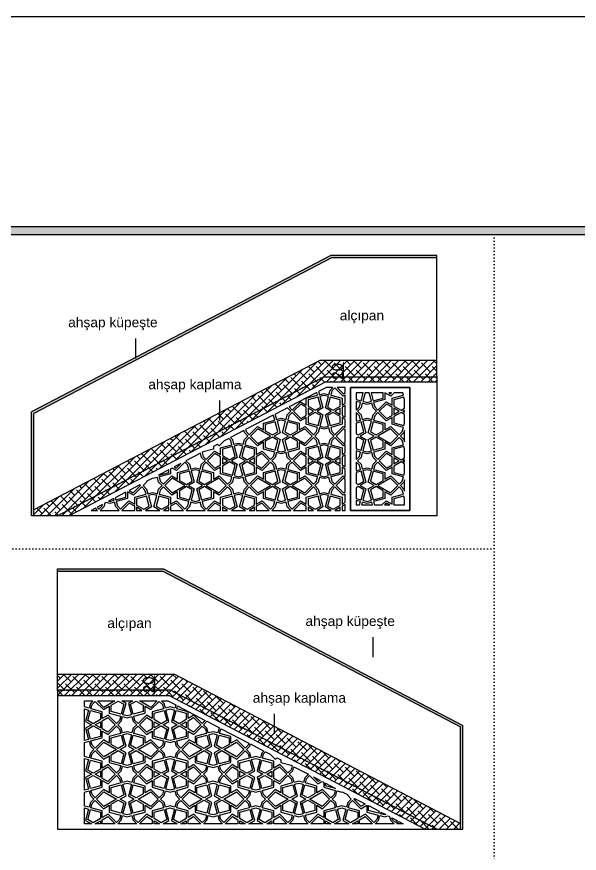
# Model space of a CAD drawing. Header units: metres. Extents: x 7064 to 15770, y 8440 to 11994.
# Drawn here: x 9496 to 10018, y 11218 to 11994 of the extents above; entities that cross this region are included whole.
import ezdxf

# ---------------------------------------------------------------- set-up
doc = ezdxf.new("R2010")
doc.units = ezdxf.units.M
doc.linetypes.add('ACAD_ISO07', pattern=[3, 0, -3])
doc.layers.add('AKM-DUVARLAR', color=6, linetype='Continuous', lineweight=60)
doc.layers.add('mahal liste', color=7, linetype='Continuous', lineweight=25, true_color=0xfa2e43)
doc.styles.get("Standard").update_dxf_attribs({"font": 'arial.ttf'})
doc.dimstyles.new('ISO-25', dxfattribs={"dimtxt": 10, "dimasz": 2.5, "dimexe": 5, "dimexo": 10, "dimtad": 1, "dimtxsty": 'Standard', "dimcen": 2.5, "dimadec": 0, "dimazin": 0, "dimtfac": 1, "dimtmove": 0, "dimatfit": 3, "dimfxl": 1, "dimarcsym": 0})

# ---------------------------------------------------------------- blocks, each defined once
blk = doc.blocks.new('67')
at = {"color": 252, "true_color": 0x939598}
for points in [[(14390, 11168.5), (14495, 11168.5), (14495, 11039.5), (14143, 11039.5)], [(14398.41, 11158.5), (14392.45, 11158.5), (14385.25, 11154.73), (14386.05, 11151.72), (14390.46, 11152.91), (14394.86, 11151.72), (14396.04, 11156.13)], [(14410, 11151.45), (14408.21, 11150.42), (14400.48, 11158.14), (14397.59, 11155.24), (14396.52, 11151.28), (14407.07, 11148.45), (14407.07, 11142.19), (14410, 11143.88)], [(14410, 11158.5), (14402.56, 11158.5), (14408.49, 11152.57), (14410, 11153.44)], [(14415, 11158.5), (14415, 11044.5), (14470, 11044.5), (14470, 11158.5)], [(14415, 11158.5), (14470, 11158.5), (14470, 11044.5), (14415, 11044.5)], [(14384.39, 11151.28), (14383.68, 11153.92), (14357.86, 11140.43), (14360.7, 11137.6), (14368.42, 11145.32), (14373.84, 11142.19), (14373.84, 11148.45)], [(14384.84, 11149.62), (14375.56, 11147.13), (14375.56, 11141.2), (14382.18, 11137.38), (14387.32, 11140.35)], [(14394.42, 11150.06), (14390.46, 11151.12), (14386.5, 11150.06), (14389.32, 11139.52), (14383.9, 11136.38), (14389.32, 11133.25), (14386.5, 11122.7), (14390.46, 11121.64), (14394.42, 11122.7), (14391.59, 11133.25), (14397.02, 11136.38), (14391.59, 11139.52)], [(14405.35, 11147.13), (14396.08, 11149.62), (14393.59, 11140.35), (14398.74, 11137.38), (14405.35, 11141.2)], [(14426.6, 11153.5), (14420, 11153.5), (14420, 11147.36), (14424.62, 11146.12)], [(14432.11, 11153.5), (14428.38, 11153.5), (14426.29, 11145.68), (14430.25, 11144.61), (14434.21, 11145.68)], [(14445.14, 11153.5), (14433.89, 11153.5), (14435.87, 11146.12), (14445.14, 11148.61)], [(14455.36, 11153.5), (14452.29, 11150.42), (14446.86, 11153.55), (14446.86, 11147.29), (14436.31, 11144.46), (14437.37, 11140.5), (14440.27, 11137.6), (14447.99, 11145.32), (14453.42, 11142.19), (14453.42, 11148.45), (14463.97, 11151.28), (14463.37, 11153.5)], [(14452.93, 11153.5), (14450.39, 11153.5), (14452, 11152.57)], [(14455.14, 11147.13), (14455.14, 11141.2), (14461.75, 11137.38), (14465, 11139.25), (14465, 11147.42), (14464.41, 11149.62)], [(14359.48, 11136.38), (14356.27, 11139.6), (14344.69, 11133.55), (14345.08, 11133.16), (14346.26, 11128.75), (14350.67, 11129.93), (14355.08, 11128.75), (14356.26, 11133.16)], [(14373.84, 11140.2), (14368.7, 11143.17), (14361.91, 11136.38), (14368.7, 11129.6), (14373.84, 11132.57)], [(14410, 11141.89), (14407.07, 11140.2), (14407.07, 11132.57), (14410, 11130.87)], [(14424.18, 11144.46), (14420, 11145.58), (14420, 11137.82), (14420.22, 11137.6), (14423.12, 11140.5)], [(14434.65, 11144.01), (14430.25, 11142.83), (14425.84, 11144.01), (14424.66, 11139.61), (14421.43, 11136.38), (14424.66, 11133.16), (14425.84, 11128.75), (14430.25, 11129.93), (14434.65, 11128.75), (14435.83, 11133.16), (14439.06, 11136.38), (14435.83, 11139.61)], [(14448.28, 11143.17), (14441.49, 11136.38), (14448.28, 11129.6), (14453.42, 11132.57), (14453.42, 11140.2)], [(14343.54, 11132.27), (14343.09, 11132.72), (14317.52, 11119.36), (14318.01, 11117.53), (14320.91, 11114.63), (14328.63, 11122.35), (14334.06, 11119.22), (14334.06, 11125.48), (14344.6, 11128.31)], [(14384.39, 11121.49), (14373.84, 11124.31), (14373.84, 11130.58), (14368.42, 11127.45), (14360.7, 11135.17), (14357.8, 11132.27), (14356.74, 11128.31), (14367.28, 11125.48), (14367.28, 11119.22), (14372.71, 11122.35), (14380.43, 11114.63), (14383.33, 11117.53)], [(14380.46, 11136.38), (14375.56, 11139.21), (14375.56, 11133.56)], [(14387.32, 11132.42), (14382.18, 11135.39), (14375.56, 11131.57), (14375.56, 11125.63), (14384.84, 11123.15)], [(14405.35, 11131.57), (14398.74, 11135.39), (14393.59, 11132.42), (14396.08, 11123.15), (14405.35, 11125.63)], [(14405.35, 11139.21), (14400.46, 11136.38), (14405.35, 11133.56)], [(14423.12, 11132.27), (14420.22, 11135.17), (14420, 11134.95), (14420, 11127.19), (14424.18, 11128.31)], [(14453.42, 11130.58), (14447.99, 11127.45), (14440.27, 11135.17), (14437.37, 11132.27), (14436.31, 11128.31), (14446.86, 11125.48), (14446.86, 11119.22), (14452.29, 11122.35), (14460.01, 11114.63), (14462.91, 11117.53), (14463.97, 11121.49), (14453.42, 11124.31)], [(14455.14, 11139.21), (14455.14, 11133.56), (14460.03, 11136.38)], [(14461.75, 11135.39), (14455.14, 11131.57), (14455.14, 11125.63), (14464.41, 11123.15), (14465, 11125.34), (14465, 11133.52)], [(14465, 11137.27), (14463.47, 11136.38), (14465, 11135.5)], [(14345.05, 11126.65), (14335.78, 11124.16), (14335.78, 11118.22), (14342.39, 11114.41), (14347.53, 11117.37)], [(14354.63, 11127.09), (14350.67, 11128.15), (14346.71, 11127.09), (14349.54, 11116.54), (14344.11, 11113.41), (14349.54, 11110.28), (14346.71, 11099.73), (14350.67, 11098.67), (14354.63, 11099.73), (14351.8, 11110.28), (14357.23, 11113.41), (14351.8, 11116.54)], [(14365.56, 11124.16), (14356.29, 11126.65), (14353.81, 11117.37), (14358.95, 11114.41), (14365.56, 11118.22)], [(14410, 11128.89), (14407.07, 11130.58), (14407.07, 11124.31), (14396.52, 11121.49), (14397.59, 11117.53), (14400.48, 11114.63), (14408.21, 11122.35), (14410, 11121.31)], [(14424.62, 11126.65), (14420, 11125.41), (14420, 11115.54), (14421.97, 11114.41), (14427.11, 11117.37)], [(14434.21, 11127.09), (14430.25, 11128.15), (14426.29, 11127.09), (14429.11, 11116.54), (14423.69, 11113.41), (14429.11, 11110.28), (14426.29, 11099.73), (14430.25, 11098.67), (14434.21, 11099.73), (14431.38, 11110.28), (14436.81, 11113.41), (14431.38, 11116.54)], [(14445.14, 11124.16), (14435.87, 11126.65), (14433.38, 11117.37), (14438.53, 11114.41), (14445.14, 11118.22)], [(14319.69, 11113.41), (14316.47, 11116.64), (14315.96, 11118.55), (14303.46, 11112.02), (14305.3, 11110.19), (14306.48, 11105.78), (14310.88, 11106.96), (14315.29, 11105.78), (14316.47, 11110.19)], [(14340.67, 11113.41), (14328.91, 11120.2), (14322.13, 11113.41), (14328.91, 11106.62)], [(14379.21, 11113.41), (14372.43, 11120.2), (14360.67, 11113.41), (14372.43, 11106.62)], [(14394.86, 11121.04), (14390.46, 11119.86), (14386.05, 11121.04), (14384.87, 11116.64), (14381.65, 11113.41), (14384.87, 11110.19), (14386.05, 11105.78), (14390.46, 11106.96), (14394.86, 11105.78), (14396.04, 11110.19), (14399.27, 11113.41), (14396.04, 11116.64)], [(14410, 11119.33), (14408.49, 11120.2), (14401.7, 11113.41), (14408.49, 11106.62), (14410, 11107.5)], [(14452, 11120.2), (14440.25, 11113.41), (14452, 11106.62), (14458.79, 11113.41)], [(14465, 11118.7), (14464.45, 11116.64), (14461.22, 11113.41), (14464.45, 11110.19), (14465, 11108.13)], [(14303.75, 11109.3), (14301.86, 11111.19), (14297.64, 11108.98), (14293.13, 11104.48), (14291.18, 11105.6), (14287.71, 11103.79), (14287.71, 11101.34), (14278.07, 11098.76), (14277.22, 11098.31), (14278.22, 11094.56), (14281.12, 11091.66), (14288.84, 11099.38), (14294.27, 11096.25), (14294.27, 11102.51), (14304.82, 11105.34)], [(14344.6, 11098.52), (14334.06, 11101.34), (14334.06, 11107.61), (14328.63, 11104.48), (14320.91, 11112.2), (14318.01, 11109.3), (14316.95, 11105.34), (14327.5, 11102.51), (14327.5, 11096.25), (14332.92, 11099.38), (14340.64, 11091.66), (14343.54, 11094.56)], [(14347.53, 11109.45), (14342.39, 11112.42), (14335.78, 11108.6), (14335.78, 11102.66), (14345.05, 11100.18)], [(14365.56, 11108.6), (14358.95, 11112.42), (14353.81, 11109.45), (14356.29, 11100.18), (14365.56, 11102.66)], [(14383.33, 11109.3), (14380.43, 11112.2), (14372.71, 11104.48), (14367.28, 11107.61), (14367.28, 11101.34), (14356.74, 11098.52), (14357.8, 11094.56), (14360.7, 11091.66), (14368.42, 11099.38), (14373.84, 11096.25), (14373.84, 11102.51), (14384.39, 11105.34)], [(14410, 11105.51), (14408.21, 11104.48), (14400.48, 11112.2), (14397.59, 11109.3), (14396.52, 11105.34), (14407.07, 11102.51), (14407.07, 11096.25), (14410, 11097.94)], [(14427.11, 11109.45), (14421.97, 11112.42), (14420, 11111.28), (14420, 11101.42), (14424.62, 11100.18)], [(14438.53, 11112.42), (14433.38, 11109.45), (14435.87, 11100.18), (14445.14, 11102.66), (14445.14, 11108.6)], [(14460.01, 11112.2), (14452.29, 11104.48), (14446.86, 11107.61), (14446.86, 11101.34), (14436.31, 11098.52), (14437.37, 11094.56), (14440.27, 11091.66), (14447.99, 11099.38), (14453.42, 11096.25), (14453.42, 11102.51), (14463.97, 11105.34), (14462.91, 11109.3)], [(14305.26, 11103.68), (14295.99, 11101.19), (14295.99, 11095.25), (14302.6, 11091.43), (14307.74, 11094.4)], [(14314.84, 11104.12), (14310.88, 11105.18), (14306.92, 11104.12), (14309.75, 11093.57), (14304.32, 11090.44), (14309.75, 11087.31), (14306.92, 11076.76), (14310.88, 11075.7), (14314.84, 11076.76), (14312.02, 11087.31), (14317.44, 11090.44), (14312.02, 11093.57)], [(14325.78, 11101.19), (14316.5, 11103.68), (14314.02, 11094.4), (14319.16, 11091.43), (14325.78, 11095.25)], [(14384.84, 11103.68), (14375.56, 11101.19), (14375.56, 11095.25), (14382.18, 11091.43), (14387.32, 11094.4)], [(14394.42, 11104.12), (14390.46, 11105.18), (14386.5, 11104.12), (14389.32, 11093.57), (14383.9, 11090.44), (14389.32, 11087.31), (14386.5, 11076.76), (14390.46, 11075.7), (14394.42, 11076.76), (14391.59, 11087.31), (14397.02, 11090.44), (14391.59, 11093.57)], [(14405.35, 11101.19), (14396.08, 11103.68), (14393.59, 11094.4), (14398.74, 11091.43), (14405.35, 11095.25)], [(14464.41, 11103.68), (14455.14, 11101.19), (14455.14, 11095.25), (14461.75, 11091.43), (14465, 11093.31), (14465, 11101.48)], [(14279.91, 11090.44), (14276.68, 11093.67), (14275.65, 11097.5), (14262.24, 11090.49), (14265.51, 11087.22), (14266.69, 11082.81), (14271.09, 11083.99), (14275.5, 11082.81), (14276.68, 11087.22)], [(14294.27, 11094.26), (14289.13, 11097.23), (14282.34, 11090.44), (14289.13, 11083.65), (14294.27, 11086.62)], [(14300.88, 11090.44), (14295.99, 11093.27), (14295.99, 11087.62)], [(14325.78, 11093.27), (14320.88, 11090.44), (14325.78, 11087.62)], [(14339.43, 11090.44), (14332.64, 11097.23), (14327.5, 11094.26), (14327.5, 11086.62), (14332.64, 11083.65)], [(14355.08, 11098.07), (14350.67, 11096.89), (14346.26, 11098.07), (14345.08, 11093.67), (14341.86, 11090.44), (14345.08, 11087.22), (14346.26, 11082.81), (14350.67, 11083.99), (14355.08, 11082.81), (14356.26, 11087.22), (14359.48, 11090.44), (14356.26, 11093.67)], [(14373.84, 11094.26), (14368.7, 11097.23), (14361.91, 11090.44), (14368.7, 11083.65), (14373.84, 11086.62)], [(14380.46, 11090.44), (14375.56, 11093.27), (14375.56, 11087.62)], [(14405.35, 11093.27), (14400.46, 11090.44), (14405.35, 11087.62)], [(14410, 11095.95), (14407.07, 11094.26), (14407.07, 11086.62), (14410, 11084.93)], [(14424.18, 11098.52), (14420, 11099.64), (14420, 11091.88), (14420.22, 11091.66), (14423.12, 11094.56)], [(14434.65, 11098.07), (14430.25, 11096.89), (14425.84, 11098.07), (14424.66, 11093.67), (14421.43, 11090.44), (14424.66, 11087.22), (14425.84, 11082.81), (14430.25, 11083.99), (14434.65, 11082.81), (14435.83, 11087.22), (14439.06, 11090.44), (14435.83, 11093.67)], [(14448.28, 11097.23), (14441.49, 11090.44), (14448.28, 11083.65), (14453.42, 11086.62), (14453.42, 11094.26)], [(14455.14, 11093.27), (14455.14, 11087.62), (14460.03, 11090.44)], [(14263.97, 11086.33), (14261.07, 11089.22), (14253.35, 11081.5), (14249.4, 11083.78), (14247.92, 11083.01), (14247.92, 11078.37), (14237.37, 11075.54), (14238.43, 11071.58), (14241.33, 11068.69), (14249.05, 11076.41), (14254.48, 11073.27), (14254.48, 11079.54), (14265.03, 11082.37)], [(14257.35, 11087.94), (14251.2, 11084.73), (14253.06, 11083.65)], [(14304.82, 11075.54), (14294.27, 11078.37), (14294.27, 11084.64), (14288.84, 11081.5), (14281.12, 11089.22), (14278.22, 11086.33), (14277.16, 11082.37), (14287.71, 11079.54), (14287.71, 11073.27), (14293.13, 11076.41), (14300.86, 11068.69), (14303.75, 11071.58)], [(14307.74, 11086.48), (14302.6, 11089.45), (14295.99, 11085.63), (14295.99, 11079.69), (14305.26, 11077.21)], [(14325.78, 11085.63), (14319.16, 11089.45), (14314.02, 11086.48), (14316.5, 11077.21), (14325.78, 11079.69)], [(14343.54, 11086.33), (14340.64, 11089.22), (14332.92, 11081.5), (14327.5, 11084.64), (14327.5, 11078.37), (14316.95, 11075.54), (14318.01, 11071.58), (14320.91, 11068.69), (14328.63, 11076.41), (14334.06, 11073.27), (14334.06, 11079.54), (14344.6, 11082.37)], [(14384.39, 11075.54), (14373.84, 11078.37), (14373.84, 11084.64), (14368.42, 11081.5), (14360.7, 11089.22), (14357.8, 11086.33), (14356.74, 11082.37), (14367.28, 11079.54), (14367.28, 11073.27), (14372.71, 11076.41), (14380.43, 11068.69), (14383.33, 11071.58)], [(14387.32, 11086.48), (14382.18, 11089.45), (14375.56, 11085.63), (14375.56, 11079.69), (14384.84, 11077.21)], [(14405.35, 11085.63), (14398.74, 11089.45), (14393.59, 11086.48), (14396.08, 11077.21), (14405.35, 11079.69)], [(14420.22, 11089.22), (14420, 11089.01), (14420, 11081.25), (14424.18, 11082.37), (14423.12, 11086.33)], [(14440.27, 11089.22), (14437.37, 11086.33), (14436.31, 11082.37), (14446.86, 11079.54), (14446.86, 11073.27), (14452.29, 11076.41), (14460.01, 11068.69), (14462.91, 11071.58), (14463.97, 11075.54), (14453.42, 11078.37), (14453.42, 11084.64), (14447.99, 11081.5)], [(14461.75, 11089.45), (14455.14, 11085.63), (14455.14, 11079.69), (14464.41, 11077.21), (14465, 11079.4), (14465, 11087.57)], [(14465, 11091.32), (14463.47, 11090.44), (14465, 11089.56)], [(14246.2, 11082.11), (14236.91, 11077.26), (14236.93, 11077.21), (14246.2, 11079.69)], [(14265.47, 11080.7), (14256.2, 11078.22), (14256.2, 11072.28), (14262.81, 11068.46), (14267.96, 11071.43)], [(14275.05, 11081.15), (14271.09, 11082.21), (14267.13, 11081.15), (14269.96, 11070.6), (14264.53, 11067.47), (14269.96, 11064.34), (14267.13, 11053.79), (14271.09, 11052.73), (14275.05, 11053.79), (14272.23, 11064.34), (14277.65, 11067.47), (14272.23, 11070.6)], [(14285.99, 11078.22), (14276.72, 11080.7), (14274.23, 11071.43), (14279.37, 11068.46), (14285.99, 11072.28)], [(14345.05, 11080.7), (14335.78, 11078.22), (14335.78, 11072.28), (14342.39, 11068.46), (14347.53, 11071.43)], [(14354.63, 11081.15), (14350.67, 11082.21), (14346.71, 11081.15), (14349.54, 11070.6), (14344.11, 11067.47), (14349.54, 11064.34), (14346.71, 11053.79), (14350.67, 11052.73), (14354.63, 11053.79), (14351.8, 11064.34), (14357.23, 11067.47), (14351.8, 11070.6)], [(14365.56, 11078.22), (14356.29, 11080.7), (14353.81, 11071.43), (14358.95, 11068.46), (14365.56, 11072.28)], [(14410, 11082.95), (14407.07, 11084.64), (14407.07, 11078.37), (14396.52, 11075.54), (14397.59, 11071.58), (14400.48, 11068.69), (14408.21, 11076.41), (14410, 11075.37)], [(14424.62, 11080.7), (14420, 11079.46), (14420, 11069.6), (14421.97, 11068.46), (14427.11, 11071.43)], [(14434.21, 11081.15), (14430.25, 11082.21), (14426.29, 11081.15), (14429.11, 11070.6), (14423.69, 11067.47), (14429.11, 11064.34), (14426.29, 11053.79), (14430.25, 11052.73), (14434.21, 11053.79), (14431.38, 11064.34), (14436.81, 11067.47), (14431.38, 11070.6)], [(14435.87, 11080.7), (14433.38, 11071.43), (14438.53, 11068.46), (14445.14, 11072.28), (14445.14, 11078.22)], [(14240.12, 11067.47), (14236.89, 11070.69), (14235.71, 11075.1), (14231.31, 11073.92), (14230.78, 11074.06), (14225.95, 11071.54), (14225.72, 11070.69), (14222.5, 11067.47), (14225.72, 11064.24), (14226.9, 11059.84), (14231.31, 11061.02), (14235.71, 11059.84), (14236.89, 11064.24)], [(14261.09, 11067.47), (14249.34, 11074.26), (14242.55, 11067.47), (14249.34, 11060.68)], [(14299.64, 11067.47), (14292.85, 11074.26), (14281.09, 11067.47), (14292.85, 11060.68)], [(14315.29, 11075.1), (14310.88, 11073.92), (14306.48, 11075.1), (14305.3, 11070.69), (14302.07, 11067.47), (14305.3, 11064.24), (14306.48, 11059.84), (14310.88, 11061.02), (14315.29, 11059.84), (14316.47, 11064.24), (14319.69, 11067.47), (14316.47, 11070.69)], [(14340.67, 11067.47), (14328.91, 11074.26), (14322.13, 11067.47), (14328.91, 11060.68)], [(14372.43, 11074.26), (14360.67, 11067.47), (14372.43, 11060.68), (14379.21, 11067.47)], [(14394.86, 11075.1), (14390.46, 11073.92), (14386.05, 11075.1), (14384.87, 11070.69), (14381.65, 11067.47), (14384.87, 11064.24), (14386.05, 11059.84), (14390.46, 11061.02), (14394.86, 11059.84), (14396.04, 11064.24), (14399.27, 11067.47), (14396.04, 11070.69)], [(14410, 11073.38), (14408.49, 11074.26), (14401.7, 11067.47), (14408.49, 11060.68), (14410, 11061.55)], [(14452, 11074.26), (14440.25, 11067.47), (14452, 11060.68), (14458.79, 11067.47)], [(14465, 11072.76), (14464.45, 11070.69), (14461.22, 11067.47), (14464.45, 11064.24), (14465, 11062.18)], [(14224.18, 11063.35), (14221.28, 11066.25), (14213.56, 11058.53), (14208.13, 11061.66), (14208.13, 11055.4), (14197.59, 11052.57), (14198.65, 11048.61), (14201.55, 11045.71), (14209.27, 11053.44), (14214.69, 11050.3), (14214.69, 11056.57), (14225.24, 11059.39)], [(14220.06, 11067.47), (14219.41, 11068.12), (14209.42, 11062.91), (14213.28, 11060.68)], [(14265.03, 11052.57), (14254.48, 11055.4), (14254.48, 11061.66), (14249.05, 11058.53), (14241.33, 11066.25), (14238.43, 11063.35), (14237.37, 11059.39), (14247.92, 11056.57), (14247.92, 11050.3), (14253.35, 11053.44), (14261.07, 11045.71), (14263.97, 11048.61)], [(14267.96, 11063.51), (14262.81, 11066.48), (14256.2, 11062.66), (14256.2, 11056.72), (14265.47, 11054.23)], [(14285.99, 11062.66), (14279.37, 11066.48), (14274.23, 11063.51), (14276.72, 11054.23), (14285.99, 11056.72)], [(14303.75, 11063.35), (14300.86, 11066.25), (14293.13, 11058.53), (14287.71, 11061.66), (14287.71, 11055.4), (14277.16, 11052.57), (14278.22, 11048.61), (14281.12, 11045.71), (14288.84, 11053.44), (14294.27, 11050.3), (14294.27, 11056.57), (14304.82, 11059.39)], [(14344.6, 11052.57), (14334.06, 11055.4), (14334.06, 11061.66), (14328.63, 11058.53), (14320.91, 11066.25), (14318.01, 11063.35), (14316.95, 11059.39), (14327.5, 11056.57), (14327.5, 11050.3), (14332.92, 11053.44), (14340.64, 11045.71), (14343.54, 11048.61)], [(14347.53, 11063.51), (14342.39, 11066.48), (14335.78, 11062.66), (14335.78, 11056.72), (14345.05, 11054.23)], [(14365.56, 11062.66), (14358.95, 11066.48), (14353.81, 11063.51), (14356.29, 11054.23), (14365.56, 11056.72)], [(14380.43, 11066.25), (14372.71, 11058.53), (14367.28, 11061.66), (14367.28, 11055.4), (14356.74, 11052.57), (14357.8, 11048.61), (14360.7, 11045.71), (14368.42, 11053.44), (14373.84, 11050.3), (14373.84, 11056.57), (14384.39, 11059.39), (14383.33, 11063.35)], [(14400.48, 11066.25), (14397.59, 11063.35), (14396.52, 11059.39), (14407.07, 11056.57), (14407.07, 11050.3), (14410, 11051.99), (14410, 11059.57), (14408.21, 11058.53)], [(14421.97, 11066.48), (14420, 11065.34), (14420, 11055.47), (14424.62, 11054.23), (14427.11, 11063.51)], [(14438.53, 11066.48), (14433.38, 11063.51), (14435.87, 11054.23), (14445.14, 11056.72), (14445.14, 11062.66)], [(14460.01, 11066.25), (14452.29, 11058.53), (14446.86, 11061.66), (14446.86, 11055.4), (14436.31, 11052.57), (14437.14, 11049.5), (14444.06, 11049.5), (14447.99, 11053.44), (14453.42, 11050.3), (14453.42, 11056.57), (14463.97, 11059.39), (14462.91, 11063.35)], [(14195.05, 11055.4), (14190.47, 11053.01), (14191.52, 11052.73), (14195.48, 11053.79)], [(14206.41, 11061.33), (14196.61, 11056.22), (14197.14, 11054.23), (14206.41, 11056.72)], [(14225.68, 11057.73), (14216.41, 11055.25), (14216.41, 11049.31), (14223.03, 11045.49), (14228.17, 11048.46)], [(14235.27, 11058.18), (14231.31, 11059.24), (14227.35, 11058.18), (14230.17, 11047.63), (14224.75, 11044.5), (14237.87, 11044.5), (14232.44, 11047.63)], [(14246.2, 11055.25), (14236.93, 11057.73), (14234.44, 11048.46), (14239.59, 11045.49), (14246.2, 11049.31)], [(14305.26, 11057.73), (14295.99, 11055.25), (14295.99, 11049.31), (14302.6, 11045.49), (14307.74, 11048.46)], [(14314.84, 11058.18), (14310.88, 11059.24), (14306.92, 11058.18), (14309.75, 11047.63), (14304.32, 11044.5), (14317.44, 11044.5), (14312.02, 11047.63)], [(14325.78, 11055.25), (14316.5, 11057.73), (14314.02, 11048.46), (14319.16, 11045.49), (14325.78, 11049.31)], [(14384.84, 11057.73), (14375.56, 11055.25), (14375.56, 11049.31), (14382.18, 11045.49), (14387.32, 11048.46)], [(14394.42, 11058.18), (14390.46, 11059.24), (14386.5, 11058.18), (14389.32, 11047.63), (14383.9, 11044.5), (14397.02, 11044.5), (14391.59, 11047.63)], [(14405.35, 11055.25), (14396.08, 11057.73), (14393.59, 11048.46), (14398.74, 11045.49), (14405.35, 11049.31)], [(14464.41, 11057.73), (14455.14, 11055.25), (14455.14, 11049.5), (14465, 11049.5), (14465, 11055.54)], [(14180.28, 11044.5), (14178.18, 11046.59), (14174.17, 11044.5)], [(14184.77, 11050.03), (14179.78, 11047.43), (14181.49, 11045.71), (14184.39, 11048.61)], [(14200.33, 11044.5), (14197.1, 11047.72), (14195.92, 11052.13), (14191.52, 11050.95), (14188.22, 11051.83), (14186.84, 11051.11), (14185.93, 11047.72), (14182.71, 11044.5)], [(14214.69, 11048.32), (14209.55, 11051.29), (14202.76, 11044.5), (14214.69, 11044.5)], [(14221.31, 11044.5), (14216.41, 11047.32), (14216.41, 11044.5)], [(14246.2, 11047.32), (14241.31, 11044.5), (14246.2, 11044.5)], [(14259.85, 11044.5), (14253.06, 11051.29), (14247.92, 11048.32), (14247.92, 11044.5)], [(14275.5, 11052.13), (14271.09, 11050.95), (14266.69, 11052.13), (14265.51, 11047.72), (14262.28, 11044.5), (14279.91, 11044.5), (14276.68, 11047.72)], [(14294.27, 11048.32), (14289.13, 11051.29), (14282.34, 11044.5), (14294.27, 11044.5)], [(14300.88, 11044.5), (14295.99, 11047.32), (14295.99, 11044.5)], [(14325.78, 11047.32), (14320.88, 11044.5), (14325.78, 11044.5)], [(14339.43, 11044.5), (14332.64, 11051.29), (14327.5, 11048.32), (14327.5, 11044.5)], [(14355.08, 11052.13), (14350.67, 11050.95), (14346.26, 11052.13), (14345.08, 11047.72), (14341.86, 11044.5), (14359.48, 11044.5), (14356.26, 11047.72)], [(14373.84, 11048.32), (14368.7, 11051.29), (14361.91, 11044.5), (14373.84, 11044.5)], [(14380.46, 11044.5), (14375.56, 11047.32), (14375.56, 11044.5)], [(14405.35, 11047.32), (14400.46, 11044.5), (14405.35, 11044.5)], [(14410, 11050.01), (14407.07, 11048.32), (14407.07, 11044.5), (14410, 11044.5)], [(14424.18, 11052.57), (14420, 11053.69), (14420, 11049.5), (14423.35, 11049.5)], [(14434.65, 11052.13), (14430.25, 11050.95), (14425.84, 11052.13), (14425.14, 11049.5), (14435.36, 11049.5)], [(14448.28, 11051.29), (14446.49, 11049.5), (14451.37, 11049.5)]]:
    blk.add_lwpolyline(points, close=True, dxfattribs=at)
blk = doc.blocks.new('68')
at = {"color": 252, "true_color": 0x939598}
for points in [[(14310.5, 10842.29), (14205.5, 10842.29), (14205.5, 10713.29), (14557.5, 10713.29)], [(14230.5, 10832.29), (14238.42, 10832.29), (14236.05, 10829.92), (14234.87, 10825.52), (14230.5, 10826.69)], [(14236.53, 10825.07), (14237.59, 10829.03), (14240.49, 10831.93), (14248.21, 10824.21), (14253.64, 10827.34), (14253.64, 10821.08), (14264.19, 10818.25), (14263.13, 10814.29), (14260.23, 10811.39), (14252.5, 10819.11), (14247.08, 10815.98), (14247.08, 10822.25)], [(14242.57, 10832.29), (14258.77, 10832.29), (14248.5, 10826.36)], [(14255.36, 10828.34), (14261.97, 10832.15), (14267.12, 10829.19), (14264.63, 10819.91), (14255.36, 10822.4)], [(14265.18, 10832.29), (14275.33, 10832.29), (14271.39, 10830.01), (14274.21, 10819.47), (14270.25, 10818.41), (14266.29, 10819.47), (14269.12, 10830.01)], [(14273.39, 10829.19), (14278.53, 10832.15), (14285.15, 10828.34), (14285.15, 10822.4), (14275.87, 10819.91)], [(14276.32, 10818.25), (14286.87, 10821.08), (14286.87, 10827.34), (14292.29, 10824.21), (14300.01, 10831.93), (14302.91, 10829.03), (14303.97, 10825.07), (14293.43, 10822.25), (14293.43, 10815.98), (14288, 10819.11), (14280.28, 10811.39), (14277.38, 10814.29)], [(14281.74, 10832.29), (14297.94, 10832.29), (14292.01, 10826.36)], [(14302.09, 10832.29), (14308.04, 10832.29), (14315.25, 10828.53), (14314.45, 10825.52), (14310.04, 10826.7), (14305.64, 10825.52), (14304.45, 10829.92)], [(14234.43, 10823.86), (14231.6, 10813.31), (14237.03, 10810.18), (14231.6, 10807.04), (14234.43, 10796.5), (14230.5, 10795.44), (14230.5, 10824.91)], [(14236.09, 10823.41), (14245.36, 10820.93), (14245.36, 10814.99), (14238.75, 10811.17), (14233.6, 10814.14)], [(14295.15, 10820.93), (14304.42, 10823.41), (14306.9, 10814.14), (14301.76, 10811.17), (14295.15, 10814.99)], [(14303.48, 10810.18), (14308.91, 10813.31), (14306.08, 10823.86), (14310.04, 10824.92), (14314, 10823.86), (14311.17, 10813.31), (14316.6, 10810.18), (14311.17, 10807.04), (14314, 10796.5), (14310.04, 10795.44), (14306.08, 10796.5), (14308.91, 10807.04)], [(14313.18, 10814.14), (14315.66, 10823.41), (14324.93, 10820.93), (14324.93, 10814.99), (14318.32, 10811.17)], [(14316.11, 10825.07), (14316.81, 10827.71), (14342.63, 10814.22), (14339.8, 10811.39), (14332.08, 10819.11), (14326.65, 10815.98), (14326.65, 10822.25)], [(14247.08, 10813.99), (14252.22, 10816.96), (14259.01, 10810.18), (14252.22, 10803.39), (14247.08, 10806.36)], [(14261.44, 10810.18), (14264.67, 10813.4), (14265.85, 10817.81), (14270.25, 10816.63), (14274.66, 10817.81), (14275.84, 10813.4), (14279.06, 10810.18), (14275.84, 10806.95), (14274.66, 10802.55), (14270.25, 10803.73), (14265.85, 10802.55), (14264.67, 10806.95)], [(14281.5, 10810.18), (14288.28, 10816.96), (14293.43, 10813.99), (14293.43, 10806.36), (14288.28, 10803.39)], [(14326.65, 10813.99), (14331.8, 10816.96), (14338.59, 10810.18), (14331.8, 10803.39), (14326.65, 10806.36)], [(14341.02, 10810.18), (14344.23, 10813.39), (14355.81, 10807.34), (14355.41, 10806.95), (14354.23, 10802.55), (14349.83, 10803.73), (14345.42, 10802.55), (14344.24, 10806.95)], [(14238.75, 10809.18), (14245.36, 10805.36), (14245.36, 10799.43), (14236.09, 10796.94), (14233.6, 10806.21)], [(14247.08, 10804.37), (14252.5, 10801.24), (14260.23, 10808.96), (14263.13, 10806.06), (14264.19, 10802.1), (14253.64, 10799.27), (14253.64, 10793.01), (14248.21, 10796.14), (14240.49, 10788.42), (14237.59, 10791.32), (14236.53, 10795.28), (14247.08, 10798.11)], [(14240.47, 10810.18), (14245.36, 10813), (14245.36, 10807.35)], [(14277.38, 10806.06), (14280.28, 10808.96), (14288, 10801.24), (14293.43, 10804.37), (14293.43, 10798.11), (14303.97, 10795.28), (14302.91, 10791.32), (14300.01, 10788.42), (14292.29, 10796.14), (14286.87, 10793.01), (14286.87, 10799.27), (14276.32, 10802.1)], [(14295.15, 10813), (14300.04, 10810.18), (14295.15, 10807.35)], [(14295.15, 10805.36), (14301.76, 10809.18), (14306.9, 10806.21), (14304.42, 10796.94), (14295.15, 10799.43)], [(14313.18, 10806.21), (14318.32, 10809.18), (14324.93, 10805.36), (14324.93, 10799.43), (14315.66, 10796.94)], [(14316.11, 10795.28), (14326.65, 10798.11), (14326.65, 10804.37), (14332.08, 10801.24), (14339.8, 10808.96), (14342.7, 10806.06), (14343.76, 10802.1), (14333.21, 10799.27), (14333.21, 10793.01), (14327.79, 10796.14), (14320.07, 10788.42), (14317.17, 10791.32)], [(14320.04, 10810.18), (14324.93, 10813), (14324.93, 10807.35)], [(14355.9, 10802.1), (14356.96, 10806.06), (14357.41, 10806.51), (14382.98, 10793.15), (14382.49, 10791.32), (14379.59, 10788.42), (14371.87, 10796.14), (14366.44, 10793.01), (14366.44, 10799.27)], [(14255.36, 10797.95), (14264.63, 10800.44), (14267.12, 10791.17), (14261.97, 10788.2), (14255.36, 10792.02)], [(14266.29, 10800.88), (14270.25, 10801.95), (14274.21, 10800.88), (14271.39, 10790.34), (14276.81, 10787.2), (14271.39, 10784.07), (14274.21, 10773.52), (14270.25, 10772.46), (14266.29, 10773.52), (14269.12, 10784.07), (14263.69, 10787.2), (14269.12, 10790.34)], [(14275.87, 10800.44), (14285.15, 10797.95), (14285.15, 10792.02), (14278.53, 10788.2), (14273.39, 10791.17)], [(14334.93, 10797.95), (14344.21, 10800.44), (14346.69, 10791.17), (14341.55, 10788.2), (14334.93, 10792.02)], [(14345.87, 10800.88), (14349.83, 10801.95), (14353.79, 10800.88), (14350.96, 10790.34), (14356.39, 10787.2), (14350.96, 10784.07), (14353.79, 10773.52), (14349.83, 10772.46), (14345.87, 10773.52), (14348.69, 10784.07), (14343.27, 10787.2), (14348.69, 10790.34)], [(14355.45, 10800.44), (14364.72, 10797.95), (14364.72, 10792.02), (14358.11, 10788.2), (14352.97, 10791.17)], [(14234.87, 10794.83), (14236.05, 10790.43), (14239.28, 10787.2), (14236.05, 10783.98), (14234.87, 10779.57), (14230.5, 10780.75), (14230.5, 10793.66)], [(14248.5, 10793.99), (14260.25, 10787.2), (14248.5, 10780.42), (14241.71, 10787.2)], [(14280.25, 10787.2), (14292.01, 10793.99), (14298.8, 10787.2), (14292.01, 10780.42)], [(14301.23, 10787.2), (14304.45, 10790.43), (14305.64, 10794.83), (14310.04, 10793.65), (14314.45, 10794.83), (14315.63, 10790.43), (14318.85, 10787.2), (14315.63, 10783.98), (14314.45, 10779.57), (14310.04, 10780.75), (14305.64, 10779.57), (14304.45, 10783.98)], [(14321.28, 10787.2), (14328.07, 10793.99), (14339.83, 10787.2), (14328.07, 10780.42)], [(14359.83, 10787.2), (14371.59, 10793.99), (14378.37, 10787.2), (14371.59, 10780.42)], [(14380.81, 10787.2), (14384.03, 10790.43), (14384.54, 10792.34), (14397.04, 10785.81), (14395.2, 10783.98), (14394.02, 10779.57), (14389.62, 10780.75), (14385.21, 10779.57), (14384.03, 10783.98)], [(14240.49, 10785.99), (14248.21, 10778.27), (14253.64, 10781.4), (14253.64, 10775.13), (14264.19, 10772.31), (14263.13, 10768.35), (14260.23, 10765.45), (14252.5, 10773.17), (14247.08, 10770.04), (14247.08, 10776.3), (14236.53, 10779.13), (14237.59, 10783.09)], [(14255.36, 10782.39), (14261.97, 10786.21), (14267.12, 10783.24), (14264.63, 10773.97), (14255.36, 10776.45)], [(14273.39, 10783.24), (14278.53, 10786.21), (14285.15, 10782.39), (14285.15, 10776.45), (14275.87, 10773.97)], [(14276.32, 10772.31), (14286.87, 10775.13), (14286.87, 10781.4), (14292.29, 10778.27), (14300.01, 10785.99), (14302.91, 10783.09), (14303.97, 10779.13), (14293.43, 10776.3), (14293.43, 10770.04), (14288, 10773.17), (14280.28, 10765.45), (14277.38, 10768.35)], [(14317.17, 10783.09), (14320.07, 10785.99), (14327.79, 10778.27), (14333.21, 10781.4), (14333.21, 10775.13), (14343.76, 10772.31), (14342.7, 10768.35), (14339.8, 10765.45), (14332.08, 10773.17), (14326.65, 10770.04), (14326.65, 10776.3), (14316.11, 10779.13)], [(14334.93, 10782.39), (14341.55, 10786.21), (14346.69, 10783.24), (14344.21, 10773.97), (14334.93, 10776.45)], [(14352.97, 10783.24), (14358.11, 10786.21), (14364.72, 10782.39), (14364.72, 10776.45), (14355.45, 10773.97)], [(14355.9, 10772.31), (14366.44, 10775.13), (14366.44, 10781.4), (14371.87, 10778.27), (14379.59, 10785.99), (14382.49, 10783.09), (14383.55, 10779.13), (14373, 10776.3), (14373, 10770.04), (14367.58, 10773.17), (14359.86, 10765.45), (14356.96, 10768.35)], [(14396.74, 10783.09), (14398.63, 10784.98), (14402.86, 10782.77), (14407.36, 10778.27), (14409.32, 10779.4), (14412.79, 10777.58), (14412.79, 10775.13), (14422.42, 10772.55), (14423.28, 10772.1), (14422.28, 10768.35), (14419.38, 10765.45), (14411.66, 10773.17), (14406.23, 10770.04), (14406.23, 10776.3), (14395.68, 10779.13)], [(14234.43, 10777.91), (14231.6, 10767.37), (14237.03, 10764.23), (14231.6, 10761.1), (14234.43, 10750.55), (14230.5, 10749.5), (14230.5, 10778.96)], [(14236.09, 10777.47), (14245.36, 10774.98), (14245.36, 10769.04), (14238.75, 10765.23), (14233.6, 10768.2)], [(14295.15, 10774.98), (14304.42, 10777.47), (14306.9, 10768.2), (14301.76, 10765.23), (14295.15, 10769.04)], [(14306.08, 10777.91), (14310.04, 10778.97), (14314, 10777.91), (14311.17, 10767.37), (14316.6, 10764.23), (14311.17, 10761.1), (14314, 10750.55), (14310.04, 10749.49), (14306.08, 10750.55), (14308.91, 10761.1), (14303.48, 10764.23), (14308.91, 10767.37)], [(14315.66, 10777.47), (14324.93, 10774.98), (14324.93, 10769.04), (14318.32, 10765.23), (14313.18, 10768.2)], [(14374.72, 10774.98), (14383.99, 10777.47), (14386.48, 10768.2), (14381.34, 10765.23), (14374.72, 10769.04)], [(14385.66, 10777.91), (14389.62, 10778.97), (14393.58, 10777.91), (14390.75, 10767.37), (14396.18, 10764.23), (14390.75, 10761.1), (14393.58, 10750.55), (14389.62, 10749.49), (14385.66, 10750.55), (14388.48, 10761.1), (14383.06, 10764.23), (14388.48, 10767.37)], [(14395.24, 10777.47), (14404.51, 10774.98), (14404.51, 10769.04), (14397.9, 10765.23), (14392.75, 10768.2)], [(14245.36, 10767.06), (14245.36, 10761.41), (14240.47, 10764.23)], [(14252.22, 10771.02), (14259.01, 10764.23), (14252.22, 10757.45), (14247.08, 10760.41), (14247.08, 10768.05)], [(14265.85, 10771.86), (14270.25, 10770.68), (14274.66, 10771.86), (14275.84, 10767.46), (14279.06, 10764.23), (14275.84, 10761.01), (14274.66, 10756.6), (14270.25, 10757.78), (14265.85, 10756.6), (14264.67, 10761.01), (14261.44, 10764.23), (14264.67, 10767.46)], [(14288.28, 10771.02), (14293.43, 10768.05), (14293.43, 10760.41), (14288.28, 10757.45), (14281.5, 10764.23)], [(14295.15, 10767.06), (14300.04, 10764.23), (14295.15, 10761.41)], [(14320.04, 10764.23), (14324.93, 10767.06), (14324.93, 10761.41)], [(14326.65, 10768.05), (14331.8, 10771.02), (14338.59, 10764.23), (14331.8, 10757.45), (14326.65, 10760.41)], [(14341.02, 10764.23), (14344.24, 10767.46), (14345.42, 10771.86), (14349.83, 10770.68), (14354.23, 10771.86), (14355.41, 10767.46), (14358.64, 10764.23), (14355.41, 10761.01), (14354.23, 10756.6), (14349.83, 10757.78), (14345.42, 10756.6), (14344.24, 10761.01)], [(14361.07, 10764.23), (14367.86, 10771.02), (14373, 10768.05), (14373, 10760.41), (14367.86, 10757.45)], [(14374.72, 10767.06), (14379.62, 10764.23), (14374.72, 10761.41)], [(14399.62, 10764.23), (14404.51, 10767.06), (14404.51, 10761.41)], [(14406.23, 10768.05), (14411.37, 10771.02), (14418.16, 10764.23), (14411.37, 10757.45), (14406.23, 10760.41)], [(14420.59, 10764.23), (14423.82, 10767.46), (14424.84, 10771.29), (14438.26, 10764.28), (14434.99, 10761.01), (14433.81, 10756.6), (14429.4, 10757.78), (14425, 10756.6), (14423.82, 10761.01)], [(14238.75, 10763.24), (14245.36, 10759.42), (14245.36, 10753.48), (14236.09, 10751), (14233.6, 10760.27)], [(14247.08, 10758.43), (14252.5, 10755.3), (14260.23, 10763.02), (14263.13, 10760.12), (14264.19, 10756.16), (14253.64, 10753.33), (14253.64, 10747.07), (14248.21, 10750.2), (14240.49, 10742.48), (14237.59, 10745.38), (14236.53, 10749.34), (14247.08, 10752.16)], [(14280.28, 10763.02), (14288, 10755.3), (14293.43, 10758.43), (14293.43, 10752.16), (14303.97, 10749.34), (14302.91, 10745.38), (14300.01, 10742.48), (14292.29, 10750.2), (14286.87, 10747.07), (14286.87, 10753.33), (14276.32, 10756.16), (14277.38, 10760.12)], [(14295.15, 10759.42), (14301.76, 10763.24), (14306.9, 10760.27), (14304.42, 10751), (14295.15, 10753.48)], [(14313.18, 10760.27), (14318.32, 10763.24), (14324.93, 10759.42), (14324.93, 10753.48), (14315.66, 10751)], [(14316.11, 10749.34), (14326.65, 10752.16), (14326.65, 10758.43), (14332.08, 10755.3), (14339.8, 10763.02), (14342.7, 10760.12), (14343.76, 10756.16), (14333.21, 10753.33), (14333.21, 10747.07), (14327.79, 10750.2), (14320.07, 10742.48), (14317.17, 10745.38)], [(14356.96, 10760.12), (14359.86, 10763.02), (14367.58, 10755.3), (14373, 10758.43), (14373, 10752.16), (14383.55, 10749.34), (14382.49, 10745.38), (14379.59, 10742.48), (14371.87, 10750.2), (14366.44, 10747.07), (14366.44, 10753.33), (14355.9, 10756.16)], [(14374.72, 10759.42), (14381.34, 10763.24), (14386.48, 10760.27), (14383.99, 10751), (14374.72, 10753.48)], [(14392.75, 10760.27), (14397.9, 10763.24), (14404.51, 10759.42), (14404.51, 10753.48), (14395.24, 10751)], [(14395.68, 10749.34), (14406.23, 10752.16), (14406.23, 10758.43), (14411.66, 10755.3), (14419.38, 10763.02), (14422.28, 10760.12), (14423.34, 10756.16), (14412.79, 10753.33), (14412.79, 10747.07), (14407.36, 10750.2), (14399.64, 10742.48), (14396.74, 10745.38)], [(14436.53, 10760.12), (14439.43, 10763.02), (14447.15, 10755.3), (14451.1, 10757.58), (14452.58, 10756.8), (14452.58, 10752.16), (14463.13, 10749.34), (14462.06, 10745.38), (14459.16, 10742.48), (14451.44, 10750.2), (14446.02, 10747.07), (14446.02, 10753.33), (14435.47, 10756.16)], [(14443.15, 10761.73), (14449.3, 10758.52), (14447.44, 10757.45)], [(14255.36, 10752.01), (14264.63, 10754.5), (14267.12, 10745.22), (14261.97, 10742.25), (14255.36, 10746.07)], [(14266.29, 10754.94), (14270.25, 10756), (14274.21, 10754.94), (14271.39, 10744.39), (14276.81, 10741.26), (14271.39, 10738.13), (14274.21, 10727.58), (14270.25, 10726.52), (14266.29, 10727.58), (14269.12, 10738.13), (14263.69, 10741.26), (14269.12, 10744.39)], [(14275.87, 10754.5), (14285.15, 10752.01), (14285.15, 10746.07), (14278.53, 10742.25), (14273.39, 10745.22)], [(14334.93, 10752.01), (14344.21, 10754.5), (14346.69, 10745.22), (14341.55, 10742.25), (14334.93, 10746.07)], [(14345.87, 10754.94), (14349.83, 10756), (14353.79, 10754.94), (14350.96, 10744.39), (14356.39, 10741.26), (14350.96, 10738.13), (14353.79, 10727.58), (14349.83, 10726.52), (14345.87, 10727.58), (14348.69, 10738.13), (14343.27, 10741.26), (14348.69, 10744.39)], [(14355.45, 10754.5), (14364.72, 10752.01), (14364.72, 10746.07), (14358.11, 10742.25), (14352.97, 10745.22)], [(14414.51, 10752.01), (14423.78, 10754.5), (14426.27, 10745.22), (14421.12, 10742.25), (14414.51, 10746.07)], [(14425.44, 10754.94), (14429.4, 10756), (14433.36, 10754.94), (14430.54, 10744.39), (14435.96, 10741.26), (14430.54, 10738.13), (14433.36, 10727.58), (14429.4, 10726.52), (14425.44, 10727.58), (14428.27, 10738.13), (14422.84, 10741.26), (14428.27, 10744.39)], [(14435.03, 10754.5), (14444.3, 10752.01), (14444.3, 10746.07), (14437.68, 10742.25), (14432.54, 10745.22)], [(14454.3, 10755.91), (14463.59, 10751.06), (14463.57, 10751), (14454.3, 10753.48)], [(14234.87, 10748.89), (14236.05, 10744.49), (14239.28, 10741.26), (14236.05, 10738.04), (14234.87, 10733.63), (14230.5, 10734.8), (14230.5, 10747.72)], [(14248.5, 10748.05), (14260.25, 10741.26), (14248.5, 10734.47), (14241.71, 10741.26)], [(14280.25, 10741.26), (14292.01, 10748.05), (14298.8, 10741.26), (14292.01, 10734.47)], [(14305.64, 10748.89), (14310.04, 10747.71), (14314.45, 10748.89), (14315.63, 10744.49), (14318.85, 10741.26), (14315.63, 10738.04), (14314.45, 10733.63), (14310.04, 10734.81), (14305.64, 10733.63), (14304.45, 10738.04), (14301.23, 10741.26), (14304.45, 10744.49)], [(14321.28, 10741.26), (14328.07, 10748.05), (14339.83, 10741.26), (14328.07, 10734.47)], [(14359.83, 10741.26), (14371.59, 10748.05), (14378.37, 10741.26), (14371.59, 10734.47)], [(14380.81, 10741.26), (14384.03, 10744.49), (14385.21, 10748.89), (14389.62, 10747.71), (14394.02, 10748.89), (14395.2, 10744.49), (14398.43, 10741.26), (14395.2, 10738.04), (14394.02, 10733.63), (14389.62, 10734.81), (14385.21, 10733.63), (14384.03, 10738.04)], [(14400.86, 10741.26), (14407.65, 10748.05), (14419.4, 10741.26), (14407.65, 10734.47)], [(14439.4, 10741.26), (14451.16, 10748.05), (14457.95, 10741.26), (14451.16, 10734.47)], [(14460.38, 10741.26), (14463.61, 10744.49), (14464.79, 10748.89), (14469.19, 10747.71), (14469.72, 10747.85), (14474.55, 10745.33), (14474.78, 10744.49), (14478, 10741.26), (14474.78, 10738.04), (14473.6, 10733.63), (14469.19, 10734.81), (14464.79, 10733.63), (14463.61, 10738.04)], [(14240.49, 10740.05), (14248.21, 10732.32), (14253.64, 10735.46), (14253.64, 10729.19), (14264.19, 10726.37), (14263.13, 10722.41), (14260.23, 10719.51), (14252.5, 10727.23), (14247.08, 10724.09), (14247.08, 10730.36), (14236.53, 10733.19), (14237.59, 10737.15)], [(14261.97, 10740.27), (14267.12, 10737.3), (14264.63, 10728.03), (14255.36, 10730.51), (14255.36, 10736.45)], [(14278.53, 10740.27), (14285.15, 10736.45), (14285.15, 10730.51), (14275.87, 10728.03), (14273.39, 10737.3)], [(14286.87, 10735.46), (14292.29, 10732.32), (14300.01, 10740.05), (14302.91, 10737.15), (14303.97, 10733.19), (14293.43, 10730.36), (14293.43, 10724.09), (14288, 10727.23), (14280.28, 10719.51), (14277.38, 10722.41), (14276.32, 10726.37), (14286.87, 10729.19)], [(14317.17, 10737.15), (14320.07, 10740.05), (14327.79, 10732.32), (14333.21, 10735.46), (14333.21, 10729.19), (14343.76, 10726.37), (14342.7, 10722.41), (14339.8, 10719.51), (14332.08, 10727.23), (14326.65, 10724.09), (14326.65, 10730.36), (14316.11, 10733.19)], [(14334.93, 10736.45), (14341.55, 10740.27), (14346.69, 10737.3), (14344.21, 10728.03), (14334.93, 10730.51)], [(14352.97, 10737.3), (14358.11, 10740.27), (14364.72, 10736.45), (14364.72, 10730.51), (14355.45, 10728.03)], [(14355.9, 10726.37), (14366.44, 10729.19), (14366.44, 10735.46), (14371.87, 10732.32), (14379.59, 10740.05), (14382.49, 10737.15), (14383.55, 10733.19), (14373, 10730.36), (14373, 10724.09), (14367.58, 10727.23), (14359.86, 10719.51), (14356.96, 10722.41)], [(14396.74, 10737.15), (14399.64, 10740.05), (14407.36, 10732.32), (14412.79, 10735.46), (14412.79, 10729.19), (14423.34, 10726.37), (14422.28, 10722.41), (14419.38, 10719.51), (14411.66, 10727.23), (14406.23, 10724.09), (14406.23, 10730.36), (14395.68, 10733.19)], [(14414.51, 10736.45), (14421.12, 10740.27), (14426.27, 10737.3), (14423.78, 10728.03), (14414.51, 10730.51)], [(14432.54, 10737.3), (14437.68, 10740.27), (14444.3, 10736.45), (14444.3, 10730.51), (14435.03, 10728.03)], [(14435.47, 10726.37), (14446.02, 10729.19), (14446.02, 10735.46), (14451.44, 10732.32), (14459.16, 10740.05), (14462.06, 10737.15), (14463.13, 10733.19), (14452.58, 10730.36), (14452.58, 10724.09), (14447.15, 10727.23), (14439.43, 10719.51), (14436.53, 10722.41)], [(14476.32, 10737.15), (14479.22, 10740.05), (14486.94, 10732.32), (14492.37, 10735.46), (14492.37, 10729.19), (14502.91, 10726.37), (14501.85, 10722.41), (14498.95, 10719.51), (14491.23, 10727.23), (14485.81, 10724.09), (14485.81, 10730.36), (14475.26, 10733.19)], [(14480.44, 10741.26), (14481.09, 10741.91), (14491.08, 10736.7), (14487.22, 10734.47)], [(14234.43, 10731.97), (14231.6, 10721.42), (14237.03, 10718.29), (14230.5, 10718.29), (14230.5, 10733.02)], [(14236.09, 10731.52), (14245.36, 10729.04), (14245.36, 10723.1), (14238.75, 10719.28), (14233.6, 10722.25)], [(14295.15, 10729.04), (14304.42, 10731.52), (14306.9, 10722.25), (14301.76, 10719.28), (14295.15, 10723.1)], [(14306.08, 10731.97), (14310.04, 10733.03), (14314, 10731.97), (14311.17, 10721.42), (14316.6, 10718.29), (14303.48, 10718.29), (14308.91, 10721.42)], [(14315.66, 10731.52), (14324.93, 10729.04), (14324.93, 10723.1), (14318.32, 10719.28), (14313.18, 10722.25)], [(14374.72, 10729.04), (14383.99, 10731.52), (14386.48, 10722.25), (14381.34, 10719.28), (14374.72, 10723.1)], [(14385.66, 10731.97), (14389.62, 10733.03), (14393.58, 10731.97), (14390.75, 10721.42), (14396.18, 10718.29), (14383.06, 10718.29), (14388.48, 10721.42)], [(14395.24, 10731.52), (14404.51, 10729.04), (14404.51, 10723.1), (14397.9, 10719.28), (14392.75, 10722.25)], [(14454.3, 10729.04), (14463.57, 10731.52), (14466.05, 10722.25), (14460.91, 10719.28), (14454.3, 10723.1)], [(14465.23, 10731.97), (14469.19, 10733.03), (14473.15, 10731.97), (14470.33, 10721.42), (14475.75, 10718.29), (14462.63, 10718.29), (14468.06, 10721.42)], [(14474.81, 10731.52), (14484.09, 10729.04), (14484.09, 10723.1), (14477.47, 10719.28), (14472.33, 10722.25)], [(14494.09, 10735.13), (14503.89, 10730.01), (14503.36, 10728.03), (14494.09, 10730.51)], [(14505.45, 10729.19), (14510.03, 10726.8), (14508.98, 10726.52), (14505.02, 10727.58)], [(14245.36, 10721.12), (14245.36, 10718.29), (14240.47, 10718.29)], [(14252.22, 10725.08), (14259.01, 10718.29), (14247.08, 10718.29), (14247.08, 10722.11)], [(14265.85, 10725.92), (14270.25, 10724.74), (14274.66, 10725.92), (14275.84, 10721.51), (14279.06, 10718.29), (14261.44, 10718.29), (14264.67, 10721.51)], [(14288.28, 10725.08), (14293.43, 10722.11), (14293.43, 10718.29), (14281.5, 10718.29)], [(14295.15, 10721.12), (14300.04, 10718.29), (14295.15, 10718.29)], [(14320.04, 10718.29), (14324.93, 10721.12), (14324.93, 10718.29)], [(14326.65, 10722.11), (14331.8, 10725.08), (14338.59, 10718.29), (14326.65, 10718.29)], [(14345.42, 10725.92), (14349.83, 10724.74), (14354.23, 10725.92), (14355.41, 10721.51), (14358.64, 10718.29), (14341.02, 10718.29), (14344.24, 10721.51)], [(14361.07, 10718.29), (14367.86, 10725.08), (14373, 10722.11), (14373, 10718.29)], [(14374.72, 10721.12), (14379.62, 10718.29), (14374.72, 10718.29)], [(14399.62, 10718.29), (14404.51, 10721.12), (14404.51, 10718.29)], [(14406.23, 10722.11), (14411.37, 10725.08), (14418.16, 10718.29), (14406.23, 10718.29)], [(14420.59, 10718.29), (14423.82, 10721.51), (14425, 10725.92), (14429.4, 10724.74), (14433.81, 10725.92), (14434.99, 10721.51), (14438.21, 10718.29)], [(14440.65, 10718.29), (14447.44, 10725.08), (14452.58, 10722.11), (14452.58, 10718.29)], [(14454.3, 10721.12), (14459.19, 10718.29), (14454.3, 10718.29)], [(14479.19, 10718.29), (14484.09, 10721.12), (14484.09, 10718.29)], [(14485.81, 10722.11), (14490.95, 10725.08), (14497.74, 10718.29), (14485.81, 10718.29)], [(14500.17, 10718.29), (14503.39, 10721.51), (14504.57, 10725.92), (14508.98, 10724.74), (14512.28, 10725.62), (14513.66, 10724.91), (14514.57, 10721.51), (14517.79, 10718.29)], [(14515.73, 10723.82), (14520.72, 10721.22), (14519.01, 10719.51), (14516.11, 10722.41)], [(14520.22, 10718.29), (14522.32, 10720.38), (14526.32, 10718.29)]]:
    blk.add_lwpolyline(points, close=True, dxfattribs=at)
blk = doc.blocks.new('*D295')
at = {"color": 0, "lineweight": -2, "transparency": 16777216}
for p, q in [((9622.16, 11384.11), (9629.47, 11384.11)), ((9624.47, 11366.61), (9624.47, 11381.61)), ((9622.16, 11364.11), (9629.47, 11364.11))]:
    blk.add_line(p, q, dxfattribs=at)
at = {"color": 0, "transparency": 16777216}
for points in [[(9624.06, 11381.61), (9624.89, 11381.61), (9624.47, 11384.11)], [(9624.06, 11366.61), (9624.89, 11366.61), (9624.47, 11364.11)]]:
    blk.add_solid(points, dxfattribs=at)
at = {"layer": 'Defpoints', "color": 0, "transparency": 16777216}
for p in [(9612.16, 11384.11), (9624.47, 11384.11), (9612.16, 11364.11)]:
    blk.add_point(p, dxfattribs=at)
at = {"color": 0, "transparency": 16777216, "insert": (9618.74, 11374.11), "char_height": 10, "attachment_point": 5, "rotation": 90}
blk.add_mtext('20', dxfattribs=at)
blk = doc.blocks.new('*D296')
at = {"color": 0, "lineweight": -2, "transparency": 16777216}
for p, q in [((9796.57, 11674.99), (9794.68, 11674.99)), ((9799.68, 11657.49), (9799.68, 11672.49)), ((9796.57, 11654.99), (9794.68, 11654.99))]:
    blk.add_line(p, q, dxfattribs=at)
at = {"color": 0, "transparency": 16777216}
for points in [[(9799.26, 11672.49), (9800.09, 11672.49), (9799.68, 11674.99)], [(9799.26, 11657.49), (9800.09, 11657.49), (9799.68, 11654.99)]]:
    blk.add_solid(points, dxfattribs=at)
at = {"layer": 'Defpoints', "color": 0, "transparency": 16777216}
for p in [(9799.68, 11674.99), (9806.57, 11674.99), (9806.57, 11654.99)]:
    blk.add_point(p, dxfattribs=at)
at = {"color": 0, "transparency": 16777216, "insert": (9793.95, 11664.99), "char_height": 10, "attachment_point": 5, "rotation": 90}
blk.add_mtext('20', dxfattribs=at)

msp = doc.modelspace()

# ---------------------------------------------------------------- hatches: boundary and pattern name
h = msp.add_hatch(color=253)
h.dxf.hatch_style = 1
h.paths.add_polyline_path([(9055.737, 11792.009), (10456.143, 11792.009), (10456.143, 10806.064), (9055.737, 10806.064)], flags=16)
h.paths.add_polyline_path([(9048.324, 11799.422), (10463.556, 11799.422), (10463.556, 10798.651), (9048.324, 10798.651)])
at = {"true_color": 0x999b37}
h = msp.add_hatch(dxfattribs=at)
h.set_pattern_fill('ANSI38', color=55, scale=0.5)
h.set_pattern_definition([(45, (-5802.6332, 257.0008), (-1.12253202, 1.12253202), []), (135, (-5802.6332, 257.0008), (-3.36759605, 1.12253202), [3.96875, -2.38125])])
h.paths.add_polyline_path([(9632.488, 11481.598), (9534.212, 11481.598), (9534.212, 11479.398), (9631.948, 11479.398), (9908.212, 11335.114), (9908.212, 11240.114), (9910.412, 11240.114), (9910.412, 11336.447)])
h.paths.add_polyline_path([(9886.212, 11772.47), (9787.937, 11772.47), (9510.012, 11627.319), (9510.012, 11530.986), (9512.212, 11530.986), (9512.212, 11625.986), (9788.477, 11770.27), (9886.212, 11770.27)])
at = {"true_color": 0x727430}
h = msp.add_hatch(dxfattribs=at)
h.set_pattern_fill('ANSI38', color=67, scale=1.5)
h.set_pattern_definition([(45, (-5802.6332, 547.873), (-3.367596, 3.367596), []), (135, (-5802.6332, 547.873), (-10.1027881, 3.367596), [11.90625, -7.14375])])
h.paths.add_polyline_path([(9777.531, 11674.986), (9512.212, 11536.418), (9512.212, 11530.986), (9534.212, 11530.986), (9781.212, 11659.986), (9886.212, 11659.986), (9886.212, 11674.986)])
h.paths.add_polyline_path([(9781.212, 11659.986), (9534.212, 11530.986), (9545.013, 11530.986), (9782.44, 11654.986), (9886.212, 11654.986), (9886.212, 11659.986)], flags=17)
h = msp.add_hatch(dxfattribs=at)
h.set_pattern_fill('ANSI38', color=67, scale=1.5)
h.set_pattern_definition([(45, (-5802.6332, 257.001), (-3.367596, 3.367596), []), (135, (-5802.6332, 257.001), (-10.1027881, 3.367596), [11.90625, -7.14375])])
h.paths.add_polyline_path([(9534.212, 11384.114), (9534.212, 11369.114), (9639.212, 11369.114), (9886.212, 11240.114), (9908.212, 11240.114), (9908.212, 11245.546), (9642.894, 11384.114)])
h.paths.add_polyline_path([(9534.212, 11369.114), (9534.212, 11364.114), (9637.985, 11364.114), (9875.412, 11240.114), (9886.212, 11240.114), (9639.212, 11369.114)], flags=17)

# ---------------------------------------------------------------- linework, layer by layer
at = {"color": 0}
for p, q in [((9787.937, 11772.47), (9510.012, 11627.319)), ((9788.477, 11770.27), (9512.212, 11625.986)), ((9886.212, 11772.47), (9787.937, 11772.47)), ((9886.212, 11770.27), (9788.477, 11770.27)), ((9886.212, 11659.986), (9886.212, 11772.47)), ((9607.025, 11677.018), (9607.025, 11695.554)), ((9777.531, 11674.986), (9512.212, 11536.418)), ((9886.212, 11674.986), (9777.531, 11674.986)), ((9886.212, 11659.986), (9886.212, 11530.986)), ((9782.44, 11654.986), (9545.013, 11530.986)), ((9886.212, 11654.986), (9782.44, 11654.986)), ((9684.897, 11619.445), (9684.897, 11637.982)), ((9510.012, 11530.986), (9510.012, 11627.319)), ((9512.212, 11530.986), (9512.212, 11625.986)), ((9534.212, 11530.986), (9510.012, 11530.986)), ((9886.212, 11530.986), (9534.212, 11530.986)), ((9534.212, 11369.114), (9534.212, 11481.598)), ((9534.212, 11481.598), (9632.488, 11481.598)), ((9632.488, 11481.598), (9910.412, 11336.447)), ((9534.212, 11479.398), (9631.948, 11479.398)), ((9631.948, 11479.398), (9908.212, 11335.114)), ((9827.16, 11399.8), (9827.16, 11418.337)), ((9534.212, 11384.114), (9642.894, 11384.114)), ((9642.894, 11384.114), (9908.212, 11245.546)), ((9534.212, 11369.114), (9534.212, 11240.114)), ((9534.212, 11364.114), (9637.985, 11364.114)), ((9637.985, 11364.114), (9875.412, 11240.114)), ((9735.528, 11328.573), (9735.528, 11347.11)), ((9908.212, 11240.114), (9908.212, 11335.114)), ((9910.412, 11240.114), (9910.412, 11336.447)), ((9534.212, 11240.114), (9886.212, 11240.114)), ((9886.212, 11240.114), (9910.412, 11240.114))]:
    msp.add_line(p, q, dxfattribs=at)
at = {"color": 0, "linetype": 'ACAD_ISO07'}
for p, q in [((9781.212, 11659.986), (9534.212, 11530.986)), ((9886.212, 11659.986), (9781.212, 11659.986)), ((9534.212, 11369.114), (9639.212, 11369.114)), ((9639.212, 11369.114), (9886.212, 11240.114))]:
    msp.add_line(p, q, dxfattribs=at)
at = {"color": 0}
msp.add_lwpolyline([(7063.944, 8440.111), (15770.364, 8440.111), (15770.364, 11994.02), (7063.944, 11994.02)], close=True, dxfattribs=at)
at = {"color": 253}
for points in [[(9048.324, 11799.422), (10463.556, 11799.422), (10463.556, 10798.651), (9048.324, 10798.651)], [(9055.737, 11792.009), (10456.143, 11792.009), (10456.143, 10806.064), (9055.737, 10806.064)]]:
    msp.add_lwpolyline(points, close=True, dxfattribs=at)
at = {"layer": 'mahal liste', "color": 244, "linetype": 'ACAD_ISO07', "true_color": 0x991b1e}
for p, q in [((9939.279, 11792.009), (9939.279, 10849.329)), ((9055.737, 11500.276), (9939.279, 11500.276))]:
    msp.add_line(p, q, dxfattribs=at)

# ---------------------------------------------------------------- block references
at = {"color": 0}
for name, p in [('67', (-4608.787, 491.488)), ('68', (-4671.286, 526.824))]:
    msp.add_blockref(name, p, dxfattribs=at)

# ---------------------------------------------------------------- texts
at = {"layer": 'AKM-DUVARLAR', "color": 0}
for s, insert, char_height, attachment_point in [('alçıpan', (9796.113, 11721.432), 9.1294, 1), ('ahşap küpeşte', (9627.132, 11715.046), 9.12942, 3), ('ahşap kaplama', (9705.004, 11657.474), 9.12942, 3), ('alçıpan', (9580.485, 11435.904), 9.1294, 1), ('ahşap küpeşte', (9847.267, 11437.829), 9.12942, 3), ('ahşap kaplama', (9715.421, 11366.602), 9.12942, 1)]:
    msp.add_mtext_dynamic_manual_height_columns(s, width=111.2095, gutter_width=1.016, heights=[0], dxfattribs=dict(at, insert=insert, char_height=char_height, attachment_point=attachment_point))

# ---------------------------------------------------------------- dimensions: what is measured, and where the dimension line sits
at = {"color": 0}
for p1, p2, distance, picture, middle in [((9806.575, 11654.986), (9806.575, 11674.986), 6.898, '*D296', (9793.946, 11664.986)), ((9612.161, 11364.114), (9612.161, 11384.114), -12.313, '*D295', (9618.744, 11374.114))]:
    dim = msp.add_aligned_dim(p1=p1, p2=p2, distance=distance, dimstyle='ISO-25', dxfattribs=at)
    dim.commit()
    dim.dimension.update_dxf_attribs({"geometry": picture, "text_midpoint": middle})

doc.saveas('drawing.dxf')
